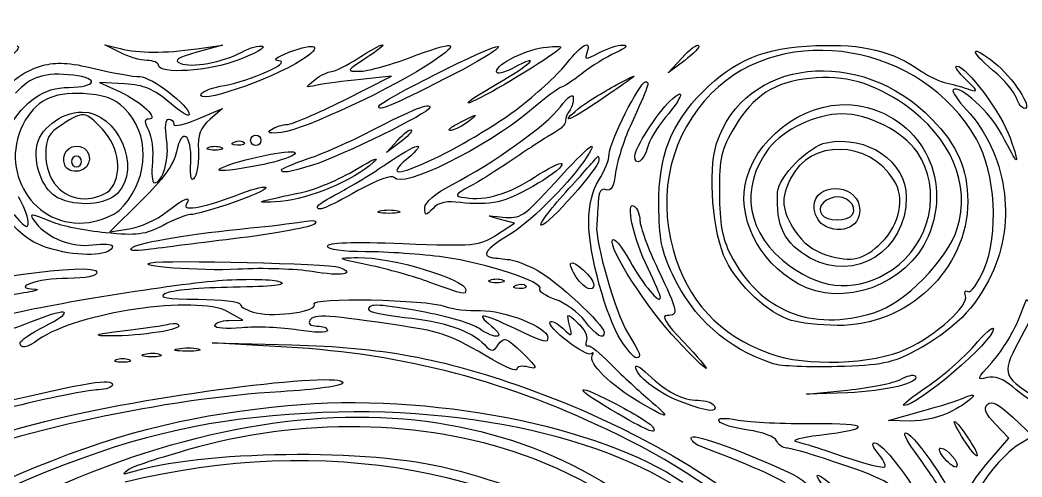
# Model space of a CAD drawing. Header units: millimetres. Extents: x 0.04 to 5.52, y 0.08 to 1.95.
# Drawn here: x 2.042 to 3.516, y 1.275 to 1.947 of the extents above; entities that cross this region are included whole.
import ezdxf

# ---------------------------------------------------------------- set-up
doc = ezdxf.new("R2010")
doc.units = ezdxf.units.MM
doc.layers.add('Layer_1', color=7, linetype='CONTINUOUS')

msp = doc.modelspace()

# ---------------------------------------------------------------- linework, layer by layer
at = {"layer": 'Layer_1', "color": 7}
for points in [[(2.189274, 1.899381), (2.166676, 1.910777), (2.189274, 1.905242)], [(2.302261, 1.904809), (2.339924, 1.910005), (2.302261, 1.899684)], [(3.019638, 1.887655), (2.99525, 1.869631), (3.015736, 1.891696)], [(2.517887, 1.829042), (2.588496, 1.864433), (2.543301, 1.859842)], [(2.195986, 1.85329), (2.159144, 1.855451), (2.189274, 1.841393)], [(2.304143, 1.80177), (2.339922, 1.817136), (2.321417, 1.800886)], [(2.60094, 1.76717), (2.580963, 1.752392), (2.597702, 1.770638)], [(2.220681, 1.681532), (2.174209, 1.635732), (2.203156, 1.640196)], [(2.742911, 1.631287), (2.769275, 1.648465), (2.746678, 1.654473)], [(3.508905, 1.503061), (3.522523, 1.53627), (3.56708, 1.492933)], [(2.349339, 1.505293), (2.370053, 1.505604), (2.347805, 1.518077)], [(3.569077, 1.468903), (3.53154, 1.513535), (3.510113, 1.472949)], [(2.43408, 1.466166), (2.324859, 1.472566), (2.441612, 1.469522)], [(3.258887, 1.398982), (3.198627, 1.397058), (3.259128, 1.403011)], [(3.35146, 1.357404), (3.319146, 1.358091), (3.368108, 1.371817)], [(3.502288, 1.362877), (3.531675, 1.335376), (3.509694, 1.321926)], [(3.462547, 1.292991), (3.496571, 1.33219), (3.47661, 1.352867)]]:
    msp.add_lwpolyline(points, dxfattribs=at)
for points in [[(2.245768, 1.880716)], [(2.744545, 1.853901)], [(2.308684, 1.838607)], [(3.507438, 1.832738)], [(2.569664, 1.820139)], [(2.863431, 1.816933)], [(2.411856, 1.786254)], [(2.675747, 1.788694)], [(2.381352, 1.770245)], [(2.319209, 1.759807)], [(2.357342, 1.767772)], [(2.13278, 1.739035)], [(2.946289, 1.746992)], [(2.108072, 1.733478)], [(2.339924, 1.730302)], [(2.426547, 1.726704)], [(2.173671, 1.696679)], [(2.097537, 1.685891)], [(2.400183, 1.681164)], [(2.844952, 1.694171)], [(2.187965, 1.667216)], [(2.479275, 1.672556)], [(2.571547, 1.666388)], [(2.637457, 1.67091)], [(3.266623, 1.661353)], [(3.223107, 1.646031)], [(2.208105, 1.612936)], [(3.309637, 1.620341)], [(3.204291, 1.59716)], [(2.471742, 1.577188)], [(3.324647, 1.579993)], [(2.733496, 1.564747)], [(2.860265, 1.568862)], [(2.644989, 1.561335)], [(2.771629, 1.557107)], [(3.186357, 1.559184)], [(2.872724, 1.504831)], [(3.176029, 1.505438)], [(3.297813, 1.516619)], [(2.19304, 1.490167)], [(2.926215, 1.475757)], [(3.008885, 1.475704)], [(2.274102, 1.463667)], [(3.345894, 1.463399)], [(2.183625, 1.447711)], [(2.225197, 1.455755)], [(3.149666, 1.441618)], [(3.375812, 1.407669)], [(2.953821, 1.384674)], [(3.018283, 1.383964)], [(2.921747, 1.367831)], [(3.430093, 1.329967)], [(3.402046, 1.302052)]]:
    msp.add_lwpolyline(points, close=True, dxfattribs=at)
for points in [[(3.448791, 1.772036), (3.36961, 1.911991), (3.16629, 1.947136), (3.059112, 1.839396)], [(2.613439, 1.891182), (2.683197, 1.917247), (2.692625, 1.915759), (2.648696, 1.885619)], [(2.846954, 1.884407), (2.867959, 1.911676), (2.883342, 1.919417), (2.875738, 1.898892)], [(2.037942, 1.909231), (2.04342, 1.907868), (2.036579, 1.899178), (2.022482, 1.889591)], [(2.189274, 1.905242), (2.21768, 1.898286), (2.253967, 1.898147), (2.302261, 1.904809)], [(2.398811, 1.908556), (2.403709, 1.906863), (2.387958, 1.897817), (2.363808, 1.888455)], [(2.368421, 1.900127), (2.380238, 1.906457), (2.393913, 1.91025), (2.398811, 1.908556)], [(2.437467, 1.899665), (2.478163, 1.915101), (2.488725, 1.908917), (2.456677, 1.888418)], [(2.539535, 1.891182), (2.555941, 1.90191), (2.571975, 1.910578), (2.575164, 1.910444)], [(2.575164, 1.910444), (2.578354, 1.910311), (2.567405, 1.901551), (2.550833, 1.890978)], [(2.569664, 1.820139), (2.569664, 1.827282), (2.737349, 1.911276), (2.745392, 1.908161)], [(2.745392, 1.908161), (2.750242, 1.906283), (2.71523, 1.885049), (2.667587, 1.860975)], [(2.742911, 1.871275), (2.742911, 1.882945), (2.788337, 1.905047), (2.817237, 1.907439)], [(2.817237, 1.907439), (2.842015, 1.909489), (2.842221, 1.909262), (2.826127, 1.897586)], [(2.893389, 1.898892), (2.905501, 1.90538), (2.921511, 1.910551), (2.928966, 1.910383)], [(2.928966, 1.910383), (2.937202, 1.910198), (2.932891, 1.905741), (2.917984, 1.899031)], [(3.015736, 1.891696), (3.027003, 1.903832), (3.037978, 1.911943), (3.040124, 1.90972)], [(3.040124, 1.90972), (3.04227, 1.907497), (3.033051, 1.897568), (3.019638, 1.887655)], [(3.045917, 1.841277), (3.093331, 1.888939), (3.135654, 1.906276), (3.212462, 1.909499)], [(3.066531, 1.765474), (3.106494, 1.8909), (3.278014, 1.910381), (3.383187, 1.801439)], [(3.212462, 1.909499), (3.281467, 1.912394), (3.325755, 1.901617), (3.368108, 1.871625)], [(3.473035, 1.873053), (3.437556, 1.902587), (3.439259, 1.912941), (3.474952, 1.884698)], [(2.228819, 1.887633), (2.219498, 1.887826), (2.201703, 1.893113), (2.189274, 1.899381)], [(2.245768, 1.880716), (2.245768, 1.884326), (2.238141, 1.887439), (2.228819, 1.887633)], [(2.363808, 1.888455), (2.320657, 1.871727), (2.245768, 1.866817), (2.245768, 1.880716)], [(2.302261, 1.899684), (2.274106, 1.89197), (2.267941, 1.8879), (2.277837, 1.883564)], [(2.277837, 1.883564), (2.294171, 1.876408), (2.339671, 1.884727), (2.368421, 1.900127)], [(2.456677, 1.888418), (2.410191, 1.858683), (2.298166, 1.820978), (2.308684, 1.838607)], [(2.342693, 1.8511), (2.380897, 1.857428), (2.443608, 1.885757), (2.422781, 1.887279)], [(2.422781, 1.887279), (2.412991, 1.887995), (2.418134, 1.892332), (2.437467, 1.899665)], [(2.500139, 1.871428), (2.5054, 1.871566), (2.523128, 1.880454), (2.539535, 1.891182)], [(2.550833, 1.890978), (2.522075, 1.872631), (2.521626, 1.871754), (2.540969, 1.871716)], [(2.540969, 1.871716), (2.552115, 1.871694), (2.584726, 1.880454), (2.613439, 1.891182)], [(2.826127, 1.897586), (2.794142, 1.87438), (2.709155, 1.824864), (2.701602, 1.825034)], [(2.744545, 1.853901), (2.793962, 1.881927), (2.812398, 1.900693), (2.766209, 1.875952)], [(2.917984, 1.899031), (2.904488, 1.892955), (2.882136, 1.879048), (2.868312, 1.868126)], [(2.875738, 1.898892), (2.871839, 1.888367), (2.873739, 1.888367), (2.893389, 1.898892)], [(2.019793, 1.833885), (2.019793, 1.851051), (2.043867, 1.871202), (2.075023, 1.880112)], [(2.075023, 1.880112), (2.094825, 1.885776), (2.115019, 1.88465), (2.151706, 1.875837)], [(2.151706, 1.875837), (2.179097, 1.869257), (2.208999, 1.863873), (2.218155, 1.863873)], [(2.648696, 1.885619), (2.596626, 1.849893), (2.457654, 1.784771), (2.426921, 1.781695)], [(2.475508, 1.85921), (2.483794, 1.865793), (2.494878, 1.871291), (2.500139, 1.871428)], [(2.766209, 1.875952), (2.753395, 1.869088), (2.742911, 1.866984), (2.742911, 1.871275)], [(2.779161, 1.820914), (2.805313, 1.841381), (2.83582, 1.869953), (2.846954, 1.884407)], [(2.919925, 1.852145), (2.958531, 1.872727), (2.956172, 1.87061), (2.891708, 1.826812)], [(3.368108, 1.871625), (3.378465, 1.864291), (3.395413, 1.856487), (3.40577, 1.854283)], [(3.433597, 1.859287), (3.421973, 1.870392), (3.415753, 1.879478), (3.419775, 1.879478)], [(3.419775, 1.879478), (3.434084, 1.879478), (3.485077, 1.810711), (3.498209, 1.773705)], [(3.507436, 1.832738), (3.504794, 1.841361), (3.489314, 1.859503), (3.473035, 1.873053)], [(3.474952, 1.884698), (3.501381, 1.863785), (3.532288, 1.817059), (3.519692, 1.817059)], [(2.120611, 1.865903), (2.079043, 1.870756), (2.057771, 1.864144), (2.035581, 1.839473)], [(2.113949, 1.848036), (2.154744, 1.848887), (2.1594, 1.861374), (2.120611, 1.865903)], [(2.218155, 1.863873), (2.235559, 1.863873), (2.290962, 1.821545), (2.290962, 1.808248)], [(2.479275, 1.851245), (2.460964, 1.847351), (2.46086, 1.847571), (2.475508, 1.85921)], [(2.543301, 1.859842), (2.518443, 1.857316), (2.489632, 1.853448), (2.479275, 1.851245)], [(2.667587, 1.860975), (2.585629, 1.81956), (2.569664, 1.812902), (2.569664, 1.820139)], [(2.868312, 1.868126), (2.854488, 1.857205), (2.840908, 1.848269), (2.838133, 1.848269)], [(3.203966, 1.861362), (3.151254, 1.855768), (3.120819, 1.836143), (3.093268, 1.789983)], [(3.342691, 1.822805), (3.296547, 1.854959), (3.254292, 1.866703), (3.203966, 1.861362)], [(3.439666, 1.844685), (3.451259, 1.840383), (3.44986, 1.843749), (3.433597, 1.859287)], [(2.023783, 1.786395), (2.051086, 1.830485), (2.075589, 1.847236), (2.113949, 1.848036)], [(2.143632, 1.838252), (2.095917, 1.842847), (2.068778, 1.831678), (2.049955, 1.799698)], [(2.261895, 1.825851), (2.239225, 1.845566), (2.22472, 1.851605), (2.195986, 1.85329)], [(2.308684, 1.838607), (2.311182, 1.842794), (2.326486, 1.848415), (2.342693, 1.8511)], [(2.701602, 1.825034), (2.697394, 1.825128), (2.716718, 1.838118), (2.744545, 1.853901)], [(2.838133, 1.848269), (2.835358, 1.848269), (2.814304, 1.83242), (2.791345, 1.81305)], [(2.863431, 1.816933), (2.873788, 1.825256), (2.899211, 1.841101), (2.919925, 1.852145)], [(2.908576, 1.749647), (2.908636, 1.767213), (2.953376, 1.856071), (2.96216, 1.856071)], [(2.96216, 1.856071), (2.9687, 1.856071), (2.967418, 1.852389), (2.939318, 1.790477)], [(2.998039, 1.828021), (3.021624, 1.849874), (3.017565, 1.834933), (2.991592, 1.804292)], [(3.40577, 1.854283), (3.416127, 1.852079), (3.43138, 1.84776), (3.439666, 1.844685)], [(3.414502, 1.84431), (3.412337, 1.842067), (3.421177, 1.828874), (3.434146, 1.814992)], [(3.486263, 1.778615), (3.469837, 1.810874), (3.423328, 1.853452), (3.414502, 1.84431)], [(2.202008, 1.810136), (2.185038, 1.82981), (2.173476, 1.835379), (2.143632, 1.838252)], [(2.189274, 1.841393), (2.220727, 1.826717), (2.247348, 1.801454), (2.23136, 1.801454)], [(2.435029, 1.793532), (2.441766, 1.793599), (2.479052, 1.809578), (2.517887, 1.829042)], [(2.83679, 1.819474), (2.849054, 1.83559), (2.855761, 1.840011), (2.855815, 1.832013)], [(2.855815, 1.832013), (2.855859, 1.825218), (2.853357, 1.817025), (2.850249, 1.813807)], [(2.946289, 1.746992), (2.946289, 1.75878), (2.979598, 1.810935), (2.998039, 1.828021)], [(3.059112, 1.839396), (3.000197, 1.780172), (2.979003, 1.694131), (3.002536, 1.60971)], [(2.981583, 1.675352), (2.981135, 1.747292), (2.999475, 1.794591), (3.045917, 1.841277)], [(3.111019, 1.7153), (3.130305, 1.781978), (3.206421, 1.831858), (3.273084, 1.821503)], [(3.519692, 1.817059), (3.515594, 1.817059), (3.51008, 1.824114), (3.507438, 1.832738)], [(2.16349, 1.78645), (2.137393, 1.813481), (2.136057, 1.813646), (2.104534, 1.793737)], [(2.290962, 1.808248), (2.290962, 1.804027), (2.277882, 1.811948), (2.261895, 1.825851)], [(2.644989, 1.818528), (2.644989, 1.810822), (2.515565, 1.747276), (2.472428, 1.733803)], [(2.611093, 1.742694), (2.548251, 1.689337), (2.70316, 1.761432), (2.779161, 1.820914)], [(2.557226, 1.783526), (2.621498, 1.816794), (2.644989, 1.826163), (2.644989, 1.818528)], [(2.791345, 1.81305), (2.72744, 1.759133), (2.602789, 1.697983), (2.592373, 1.715441)], [(2.677002, 1.704715), (2.739259, 1.737083), (2.816076, 1.792254), (2.83679, 1.819474)], [(2.891708, 1.826812), (2.850739, 1.798977), (2.83366, 1.793011), (2.863431, 1.816933)], [(2.850249, 1.813807), (2.847142, 1.810588), (2.8446, 1.803963), (2.8446, 1.799083)], [(3.273084, 1.821503), (3.365045, 1.807218), (3.414787, 1.715734), (3.377742, 1.629016)], [(3.420583, 1.640714), (3.441102, 1.705116), (3.411171, 1.775087), (3.342691, 1.822805)], [(3.434146, 1.814992), (3.493222, 1.751754), (3.508342, 1.652193), (3.470906, 1.572936)], [(2.049955, 1.799698), (2.007183, 1.727032), (2.062957, 1.637918), (2.143882, 1.649622)], [(2.066293, 1.758881), (2.06941, 1.786142), (2.102117, 1.811857), (2.133671, 1.811857)], [(2.133671, 1.811857), (2.186112, 1.811857), (2.221704, 1.729714), (2.185508, 1.692221)], [(2.187965, 1.667216), (2.228861, 1.705552), (2.23534, 1.771494), (2.202008, 1.810136)], [(2.23136, 1.801454), (2.224822, 1.801454), (2.224769, 1.797334), (2.231147, 1.784985)], [(2.257778, 1.771284), (2.254949, 1.78961), (2.256113, 1.801454), (2.260742, 1.801454)], [(2.260742, 1.801454), (2.264934, 1.801454), (2.268363, 1.798068), (2.268363, 1.793929)], [(2.268363, 1.793929), (2.268363, 1.78979), (2.284464, 1.793319), (2.304143, 1.80177)], [(2.321417, 1.800886), (2.307124, 1.788336), (2.303298, 1.778114), (2.304608, 1.755984)], [(2.701926, 1.797983), (2.689927, 1.788026), (2.66541, 1.779326), (2.675747, 1.788694)], [(2.675747, 1.788694), (2.677473, 1.790258), (2.687359, 1.795719), (2.697717, 1.800828)], [(2.697717, 1.800828), (2.715473, 1.809587), (2.715713, 1.809425), (2.701926, 1.797983)], [(2.8446, 1.799083), (2.8446, 1.794203), (2.837693, 1.786596), (2.829251, 1.782177)], [(2.991592, 1.804292), (2.979224, 1.7897), (2.966992, 1.769048), (2.964412, 1.758398)], [(3.250859, 1.809085), (3.212943, 1.808865), (3.164339, 1.78601), (3.143538, 1.758618)], [(3.361525, 1.753258), (3.341005, 1.783109), (3.289074, 1.809306), (3.250859, 1.809085)], [(3.383187, 1.801439), (3.421035, 1.762235), (3.4359, 1.728136), (3.4359, 1.680517)], [(2.104534, 1.793737), (2.084014, 1.780778), (2.080053, 1.773605), (2.080053, 1.749406)], [(2.173671, 1.696679), (2.193517, 1.717236), (2.18862, 1.760419), (2.16349, 1.78645)], [(2.231147, 1.784985), (2.235827, 1.775927), (2.238399, 1.75486), (2.236863, 1.738171)], [(2.293292, 1.738652), (2.295023, 1.77981), (2.279537, 1.790425), (2.272212, 1.753102)], [(2.426921, 1.781695), (2.408959, 1.779898), (2.404305, 1.781306), (2.411856, 1.786254)], [(2.411856, 1.786254), (2.417864, 1.790191), (2.428293, 1.793467), (2.435029, 1.793532)], [(2.466093, 1.743401), (2.487843, 1.750783), (2.528853, 1.768839), (2.557226, 1.783526)], [(2.597702, 1.770638), (2.606908, 1.780673), (2.615898, 1.787323), (2.617679, 1.785416)], [(2.617679, 1.785416), (2.619459, 1.783509), (2.611927, 1.775298), (2.60094, 1.76717)], [(2.939318, 1.790477), (2.92976, 1.76942), (2.920229, 1.738972), (2.918136, 1.722814)], [(3.093268, 1.789983), (3.073191, 1.756347), (3.070595, 1.745144), (3.070749, 1.692832)], [(2.239652, 1.707825), (2.252236, 1.707825), (2.262193, 1.742684), (2.257778, 1.771284)], [(2.357342, 1.767772), (2.36278, 1.770026), (2.369277, 1.769749), (2.37178, 1.767156)], [(2.381352, 1.770245), (2.381352, 1.774536), (2.384742, 1.778047), (2.388885, 1.778047)], [(2.388885, 1.762442), (2.384742, 1.762442), (2.381352, 1.765953), (2.381352, 1.770245)], [(2.388885, 1.778047), (2.393028, 1.778047), (2.396417, 1.774536), (2.396417, 1.770245)], [(2.396417, 1.770245), (2.396417, 1.765953), (2.393027, 1.762442), (2.388885, 1.762442)], [(2.581743, 1.736159), (2.626402, 1.766693), (2.643963, 1.770603), (2.611093, 1.742694)], [(2.829251, 1.782177), (2.820809, 1.777759), (2.795387, 1.761452), (2.772758, 1.74594)], [(2.828998, 1.708384), (2.881095, 1.765588), (2.897486, 1.777617), (2.871166, 1.739329)], [(3.327419, 1.711652), (3.289944, 1.770895), (3.204376, 1.772408), (3.175387, 1.714341)], [(3.228133, 1.766737), (3.288091, 1.778388), (3.34551, 1.739324), (3.34551, 1.68688)], [(3.459574, 1.579785), (3.482031, 1.632374), (3.476994, 1.722187), (3.448791, 1.772036)], [(3.498209, 1.773705), (3.513872, 1.729566), (3.51054, 1.730936), (3.486263, 1.778615)], [(2.097537, 1.685891), (2.077498, 1.695926), (2.062973, 1.729858), (2.066293, 1.758881)], [(2.108072, 1.733478), (2.1021, 1.7496), (2.113762, 1.764375), (2.129917, 1.761152)], [(2.129917, 1.761152), (2.149929, 1.75716), (2.148456, 1.727978), (2.12809, 1.724968)], [(2.304608, 1.755984), (2.305541, 1.740225), (2.303053, 1.722194), (2.299079, 1.715916)], [(2.328625, 1.755872), (2.318268, 1.755872), (2.314031, 1.757643), (2.319209, 1.759807)], [(2.319209, 1.759807), (2.324388, 1.761972), (2.332862, 1.761972), (2.33804, 1.759807)], [(2.33804, 1.759807), (2.343219, 1.757643), (2.338982, 1.755872), (2.328625, 1.755872)], [(2.339924, 1.730302), (2.363154, 1.741425), (2.441146, 1.757723), (2.446181, 1.752508)], [(2.361893, 1.763058), (2.353118, 1.763432), (2.351334, 1.765281), (2.357342, 1.767772)], [(2.37178, 1.767156), (2.374283, 1.764563), (2.369834, 1.762719), (2.361893, 1.763058)], [(2.964412, 1.758398), (2.959849, 1.739566), (2.946289, 1.731032), (2.946289, 1.746992)], [(3.080464, 1.593495), (3.060786, 1.633257), (3.053411, 1.724294), (3.066531, 1.765474)], [(3.143538, 1.758618), (3.098986, 1.69995), (3.111144, 1.630926), (3.173997, 1.585694)], [(3.156364, 1.6939), (3.157803, 1.716995), (3.201767, 1.761613), (3.228133, 1.766737)], [(2.080053, 1.749406), (2.080053, 1.711557), (2.103968, 1.684418), (2.137322, 1.684418)], [(2.125248, 1.746837), (2.121105, 1.746837), (2.117715, 1.743326), (2.117715, 1.739035)], [(2.117715, 1.739035), (2.117715, 1.734744), (2.121105, 1.731233), (2.125248, 1.731233)], [(2.13278, 1.739035), (2.13278, 1.743326), (2.129391, 1.746837), (2.125248, 1.746837)], [(2.125248, 1.731233), (2.129391, 1.731233), (2.13278, 1.734744), (2.13278, 1.739035)], [(2.272212, 1.753102), (2.268753, 1.73548), (2.252459, 1.71285), (2.220681, 1.681532)], [(2.446181, 1.752508), (2.451651, 1.746842), (2.404864, 1.733446), (2.358755, 1.727477)], [(2.426547, 1.726704), (2.426547, 1.728505), (2.444343, 1.736018), (2.466093, 1.743401)], [(2.536807, 1.727724), (2.561093, 1.742551), (2.572489, 1.747138), (2.562132, 1.737919)], [(2.772758, 1.74594), (2.750128, 1.730427), (2.719749, 1.711216), (2.705249, 1.70325)], [(2.871166, 1.739329), (2.845051, 1.70134), (2.789602, 1.647275), (2.757719, 1.628714)], [(2.893561, 1.740964), (2.893561, 1.729622), (2.818862, 1.645406), (2.808802, 1.645406)], [(2.844952, 1.694171), (2.869192, 1.720992), (2.890046, 1.744399), (2.891293, 1.746187)], [(2.891293, 1.746187), (2.89254, 1.747975), (2.893561, 1.745625), (2.893561, 1.740964)], [(2.893561, 1.711727), (2.901792, 1.724601), (2.908549, 1.741665), (2.908576, 1.749647)], [(3.324647, 1.579993), (3.381621, 1.61774), (3.398895, 1.698897), (3.361525, 1.753258)], [(2.12809, 1.724968), (2.119295, 1.723669), (2.110287, 1.727498), (2.108072, 1.733478)], [(2.236863, 1.738171), (2.235326, 1.721481), (2.236583, 1.707825), (2.239652, 1.707825)], [(2.299079, 1.715916), (2.293973, 1.707845), (2.292276, 1.714508), (2.293292, 1.738652)], [(2.358755, 1.727477), (2.334868, 1.724385), (2.329307, 1.72522), (2.339924, 1.730302)], [(2.562132, 1.737919), (2.53144, 1.710599), (2.468219, 1.684064), (2.425245, 1.680466)], [(2.472428, 1.733803), (2.437688, 1.722952), (2.426547, 1.721229), (2.426547, 1.726704)], [(2.45395, 1.692994), (2.475236, 1.697269), (2.512521, 1.712897), (2.536807, 1.727724)], [(2.511288, 1.693087), (2.528895, 1.70232), (2.5606, 1.721703), (2.581743, 1.736159)], [(2.838807, 1.735932), (2.845385, 1.729118), (2.771436, 1.684812), (2.744871, 1.67965)], [(2.798945, 1.716121), (2.818798, 1.729163), (2.836736, 1.738077), (2.838807, 1.735932)], [(2.592373, 1.715441), (2.589523, 1.720218), (2.568426, 1.71262), (2.539113, 1.69626)], [(2.69682, 1.685914), (2.726899, 1.681134), (2.761071, 1.691241), (2.798945, 1.716121)], [(2.878546, 1.650149), (2.878576, 1.675109), (2.883775, 1.69642), (2.893561, 1.711727)], [(2.918136, 1.722814), (2.915443, 1.702014), (2.9113, 1.694642), (2.903947, 1.697565)], [(3.186357, 1.559184), (3.126971, 1.59265), (3.094816, 1.659283), (3.111019, 1.7153)], [(3.175387, 1.714341), (3.160575, 1.684672), (3.16201, 1.6675), (3.181848, 1.637008)], [(3.309637, 1.620341), (3.336166, 1.646066), (3.343872, 1.685641), (3.327419, 1.711652)], [(2.137322, 1.684418), (2.150804, 1.684418), (2.167161, 1.689936), (2.173671, 1.696679)], [(2.40395, 1.70036), (2.40395, 1.694274), (2.309597, 1.661011), (2.292333, 1.661011)], [(2.36817, 1.692388), (2.387849, 1.700054), (2.40395, 1.703641), (2.40395, 1.70036)], [(2.539113, 1.69626), (2.491812, 1.669859), (2.479275, 1.664893), (2.479275, 1.672556)], [(2.637457, 1.67091), (2.637457, 1.679075), (2.652624, 1.69204), (2.677002, 1.704715)], [(2.705249, 1.70325), (2.680401, 1.689597), (2.679916, 1.688601), (2.69682, 1.685914)], [(2.751923, 1.657402), (2.778007, 1.654519), (2.782878, 1.657741), (2.828998, 1.708384)], [(2.903947, 1.697565), (2.896746, 1.700427), (2.893209, 1.694857), (2.892414, 1.679401)], [(3.209925, 1.672954), (3.209925, 1.707774), (3.269854, 1.708225), (3.276457, 1.673454)], [(2.054012, 1.650627), (2.053374, 1.659588), (2.047068, 1.676066), (2.039997, 1.687244)], [(2.185508, 1.692221), (2.168884, 1.675002), (2.125513, 1.671881), (2.097537, 1.685891)], [(2.257264, 1.664539), (2.284028, 1.685685), (2.295139, 1.689929), (2.286698, 1.675781)], [(2.286698, 1.675781), (2.280273, 1.665013), (2.317246, 1.672549), (2.36817, 1.692388)], [(2.425245, 1.680466), (2.403176, 1.678618), (2.391898, 1.678932), (2.400183, 1.681164)], [(2.400183, 1.681164), (2.408469, 1.683395), (2.432664, 1.688719), (2.45395, 1.692994)], [(2.479275, 1.672556), (2.479275, 1.674614), (2.49368, 1.683853), (2.511288, 1.693087)], [(2.690498, 1.678702), (2.670024, 1.681547), (2.658123, 1.679072), (2.649547, 1.670189)], [(2.808802, 1.645406), (2.804444, 1.645406), (2.820711, 1.66735), (2.844952, 1.694171)], [(2.965736, 1.581727), (2.944529, 1.625076), (2.931807, 1.681986), (2.945246, 1.673382)], [(3.070749, 1.692832), (3.070883, 1.647649), (3.074717, 1.626341), (3.087007, 1.602493)], [(3.204291, 1.59716), (3.166264, 1.618174), (3.153279, 1.644383), (3.156364, 1.6939)], [(3.34551, 1.68688), (3.34551, 1.607871), (3.270801, 1.560407), (3.204291, 1.59716)], [(3.239661, 1.686572), (3.22198, 1.681783), (3.214783, 1.671806), (3.221224, 1.661011)], [(3.266623, 1.661353), (3.274244, 1.674125), (3.256159, 1.691041), (3.239661, 1.686572)], [(3.4359, 1.680517), (3.4359, 1.580647), (3.347376, 1.496503), (3.243822, 1.49794)], [(2.026203, 1.669128), (2.048885, 1.641883), (2.054919, 1.637868), (2.054012, 1.650627)], [(2.143882, 1.649622), (2.160346, 1.652003), (2.180183, 1.659921), (2.187965, 1.667216)], [(2.584729, 1.66282), (2.570229, 1.66282), (2.564297, 1.664426), (2.571547, 1.666388)], [(2.571547, 1.666388), (2.578797, 1.668351), (2.590661, 1.668351), (2.597911, 1.666388)], [(2.597911, 1.666388), (2.605161, 1.664426), (2.599229, 1.66282), (2.584729, 1.66282)], [(2.649547, 1.670189), (2.638448, 1.658693), (2.637457, 1.658752), (2.637457, 1.67091)], [(2.744871, 1.67965), (2.73084, 1.676923), (2.706372, 1.676497), (2.690498, 1.678702)], [(2.892414, 1.679401), (2.891783, 1.667141), (2.890795, 1.651843), (2.89022, 1.645406)], [(2.945246, 1.673382), (2.949962, 1.670363), (2.953821, 1.660777), (2.953821, 1.652081)], [(3.001495, 1.573309), (2.985735, 1.606677), (2.981887, 1.626394), (2.981583, 1.675352)], [(3.223107, 1.646031), (3.215857, 1.650405), (3.209925, 1.66252), (3.209925, 1.672954)], [(3.276457, 1.673454), (3.281912, 1.644727), (3.251327, 1.629006), (3.223107, 1.646031)], [(2.097609, 1.608065), (2.064602, 1.616006), (2.049791, 1.624973), (2.026553, 1.651084)], [(2.088549, 1.650281), (2.056227, 1.663934), (2.053413, 1.663753), (2.0654, 1.648793)], [(2.168062, 1.634255), (2.1383, 1.637168), (2.102519, 1.64438), (2.088549, 1.650281)], [(2.203156, 1.640196), (2.219077, 1.642651), (2.243425, 1.653606), (2.257264, 1.664539)], [(2.292333, 1.661011), (2.287106, 1.661011), (2.269182, 1.653799), (2.252502, 1.644984)], [(2.381352, 1.64132), (2.408281, 1.643912), (2.442177, 1.648073), (2.456677, 1.650567)], [(2.456677, 1.650567), (2.474296, 1.653597), (2.480542, 1.652506), (2.475508, 1.647276)], [(2.746678, 1.654473), (2.726259, 1.659901), (2.726765, 1.660183), (2.751923, 1.657402)], [(2.953821, 1.652081), (2.953821, 1.643385), (2.965685, 1.611326), (2.980185, 1.580838)], [(3.221224, 1.661011), (3.227363, 1.650722), (3.260429, 1.650971), (3.266623, 1.661353)], [(2.0654, 1.648793), (2.083729, 1.625916), (2.118967, 1.612316), (2.149071, 1.616498)], [(2.252502, 1.644984), (2.226615, 1.631304), (2.214252, 1.629733), (2.168062, 1.634255)], [(2.208105, 1.612935), (2.219732, 1.620668), (2.295106, 1.633017), (2.381352, 1.64132)], [(2.475508, 1.647276), (2.471365, 1.642972), (2.422216, 1.63372), (2.366287, 1.626714)], [(2.926216, 1.475757), (2.904018, 1.510202), (2.878485, 1.603611), (2.878546, 1.650149)], [(2.89022, 1.645406), (2.887967, 1.620213), (2.918098, 1.515124), (2.935473, 1.487575)], [(3.181848, 1.637008), (3.193152, 1.619632), (3.20914, 1.607546), (3.228926, 1.601419)], [(3.297813, 1.516619), (3.343133, 1.53056), (3.405606, 1.593708), (3.420583, 1.640714)], [(2.366287, 1.626714), (2.310359, 1.619709), (2.249346, 1.612052), (2.230703, 1.609699)], [(2.49434, 1.614536), (2.49434, 1.620015), (2.530668, 1.621277), (2.605444, 1.618393)], [(2.605444, 1.618393), (2.710723, 1.614334), (2.71793, 1.61501), (2.742911, 1.631287)], [(2.757719, 1.628714), (2.727616, 1.611188), (2.719888, 1.599433), (2.737262, 1.597596)], [(3.008885, 1.475704), (2.964776, 1.52254), (2.906723, 1.612496), (2.913392, 1.623674)], [(2.913392, 1.623674), (2.915857, 1.627806), (2.927337, 1.614025), (2.938902, 1.593049)], [(3.377742, 1.629016), (3.347194, 1.557507), (3.251373, 1.522544), (3.186357, 1.559184)], [(2.177975, 1.6143), (2.177975, 1.601486), (2.137882, 1.598376), (2.097609, 1.608065)], [(2.149071, 1.616498), (2.164968, 1.618707), (2.177975, 1.617718), (2.177975, 1.6143)], [(2.230703, 1.609699), (2.207484, 1.606769), (2.200365, 1.607788), (2.208105, 1.612936)], [(2.550288, 1.606394), (2.516457, 1.606394), (2.49434, 1.609613), (2.49434, 1.614536)], [(2.665158, 1.598334), (2.632751, 1.602767), (2.58106, 1.606394), (2.550288, 1.606394)], [(3.002536, 1.60971), (3.023606, 1.534124), (3.069992, 1.484122), (3.144638, 1.456533)], [(3.228926, 1.601419), (3.265347, 1.59014), (3.282685, 1.594205), (3.309637, 1.620341)], [(1.929706, 1.544624), (1.940683, 1.562689), (2.155378, 1.592803), (2.155378, 1.576278)], [(2.234469, 1.590313), (2.256465, 1.594624), (2.49784, 1.588945), (2.511265, 1.583801)], [(2.554599, 1.586872), (2.506435, 1.596958), (2.50619, 1.597137), (2.539534, 1.597815)], [(2.539534, 1.597815), (2.587813, 1.598797), (2.697717, 1.566074), (2.697717, 1.550717)], [(2.806768, 1.551493), (2.812886, 1.561747), (2.728452, 1.589676), (2.665158, 1.598334)], [(2.737262, 1.597596), (2.742441, 1.597048), (2.753503, 1.595812), (2.761846, 1.594848)], [(2.761846, 1.594848), (2.770189, 1.593885), (2.788517, 1.586935), (2.802576, 1.579404)], [(2.85226, 1.589621), (2.856759, 1.594281), (2.886029, 1.567195), (2.886029, 1.55837)], [(2.938902, 1.593049), (2.958293, 1.55788), (2.983951, 1.527311), (2.983951, 1.539378)], [(3.176029, 1.505438), (3.143176, 1.515427), (3.098916, 1.55621), (3.080464, 1.593495)], [(3.087007, 1.602493), (3.130073, 1.518926), (3.205468, 1.488213), (3.297813, 1.516619)], [(2.362521, 1.580665), (2.30666, 1.577719), (2.208101, 1.585145), (2.234469, 1.590313)], [(2.471742, 1.577188), (2.448956, 1.581067), (2.399807, 1.582631), (2.362521, 1.580665)], [(2.511265, 1.583801), (2.538012, 1.573552), (2.515363, 1.569762), (2.471742, 1.577188)], [(2.644989, 1.561335), (2.622203, 1.56974), (2.581528, 1.581232), (2.554599, 1.586872)], [(2.802576, 1.579404), (2.830444, 1.564476), (2.901094, 1.499136), (2.901094, 1.48829)], [(2.860265, 1.568862), (2.853911, 1.578259), (2.850309, 1.5876), (2.85226, 1.589621)], [(2.983951, 1.539378), (2.983951, 1.542191), (2.975754, 1.561248), (2.965736, 1.581727)], [(2.980185, 1.580838), (3.010365, 1.517381), (3.011278, 1.512765), (2.99365, 1.512765)], [(3.173997, 1.585694), (3.225356, 1.548734), (3.27465, 1.546869), (3.324647, 1.579993)], [(3.436166, 1.547707), (3.440359, 1.545022), (3.450893, 1.559458), (3.459574, 1.579785)], [(2.0206, 1.512905), (2.071845, 1.527506), (2.273893, 1.560148), (2.339923, 1.564493)], [(2.112066, 1.56728), (2.067874, 1.567158), (2.026628, 1.552992), (2.064988, 1.551111)], [(2.155378, 1.576278), (2.155378, 1.570685), (2.139351, 1.567356), (2.112066, 1.56728)], [(2.339923, 1.564493), (2.377209, 1.566947), (2.415368, 1.565884), (2.42472, 1.562131)], [(2.42472, 1.562131), (2.436195, 1.557527), (2.413677, 1.554944), (2.355472, 1.554187)], [(2.742911, 1.560812), (2.732554, 1.560812), (2.728317, 1.562582), (2.733496, 1.564747)], [(2.733496, 1.564747), (2.738674, 1.566912), (2.747149, 1.566912), (2.752327, 1.564747)], [(2.752327, 1.564747), (2.757506, 1.562582), (2.753269, 1.560812), (2.742911, 1.560812)], [(2.886029, 1.55837), (2.886029, 1.545976), (2.871831, 1.551758), (2.860265, 1.568862)], [(3.149666, 1.441618), (3.08116, 1.464808), (3.032183, 1.508338), (3.001495, 1.573309)], [(3.470906, 1.572936), (3.447459, 1.523293), (3.414856, 1.490713), (3.358414, 1.460522)], [(2.064988, 1.551111), (2.075345, 1.550603), (2.050517, 1.545487), (2.009815, 1.539743)], [(2.355472, 1.554187), (2.308033, 1.55357), (2.263095, 1.549375), (2.25561, 1.544865)], [(2.697717, 1.550717), (2.697717, 1.542259), (2.695478, 1.542709), (2.644989, 1.561335)], [(2.77618, 1.552393), (2.767405, 1.552767), (2.76562, 1.554616), (2.771629, 1.557107)], [(2.771629, 1.557107), (2.777067, 1.559361), (2.783563, 1.559084), (2.786066, 1.556491)], [(2.786066, 1.556491), (2.78857, 1.553899), (2.78412, 1.552054), (2.77618, 1.552393)], [(2.829343, 1.536238), (2.814872, 1.541185), (2.804714, 1.54805), (2.806768, 1.551493)], [(3.432599, 1.541632), (3.430312, 1.547806), (3.431867, 1.550457), (3.436166, 1.547707)], [(2.347805, 1.518077), (2.303067, 1.543158), (2.124206, 1.516828), (2.069449, 1.477101)], [(2.25561, 1.544865), (2.245289, 1.538645), (2.257013, 1.536607), (2.304144, 1.536427)], [(2.304144, 1.536427), (2.338323, 1.536297), (2.366287, 1.532958), (2.366287, 1.529007)], [(2.474779, 1.529609), (2.468797, 1.539636), (2.640055, 1.536377), (2.667586, 1.525941)], [(2.872724, 1.504831), (2.863335, 1.517158), (2.843814, 1.531291), (2.829343, 1.536238)], [(3.345893, 1.463399), (3.389762, 1.483753), (3.437938, 1.527221), (3.432599, 1.541632)], [(2.077197, 1.495979), (2.123486, 1.519274), (2.114922, 1.525351), (2.064037, 1.505318)], [(2.366287, 1.529007), (2.366287, 1.525057), (2.376769, 1.51944), (2.389579, 1.516526)], [(2.389579, 1.516526), (2.419926, 1.509622), (2.4811, 1.519016), (2.474779, 1.529609)], [(2.639835, 1.516973), (2.570263, 1.529819), (2.554599, 1.530689), (2.554599, 1.521706)], [(2.554599, 1.521706), (2.554599, 1.518031), (2.578539, 1.512719), (2.6078, 1.509902)], [(2.667586, 1.525941), (2.677944, 1.522015), (2.70135, 1.519253), (2.719602, 1.519803)], [(2.769981, 1.493277), (2.720724, 1.516615), (2.709881, 1.517837), (2.735379, 1.497178)], [(2.719602, 1.519803), (2.752925, 1.520807), (2.818236, 1.495032), (2.818236, 1.480877)], [(2.064037, 1.505318), (2.019489, 1.48778), (2.010215, 1.485723), (2.027325, 1.497177)], [(2.328625, 1.497742), (2.328625, 1.501723), (2.337946, 1.505121), (2.349339, 1.505293)], [(2.46851, 1.505876), (2.465336, 1.500556), (2.469344, 1.497178), (2.47883, 1.497178)], [(2.60356, 1.497385), (2.496687, 1.513571), (2.473954, 1.515001), (2.46851, 1.505876)], [(2.6078, 1.509902), (2.663855, 1.504506), (2.705408, 1.490325), (2.725179, 1.469846)], [(2.716778, 1.493838), (2.706839, 1.500584), (2.672214, 1.510995), (2.639835, 1.516973)], [(2.882416, 1.456407), (2.875661, 1.450083), (2.815226, 1.496644), (2.821609, 1.503255)], [(2.821609, 1.503255), (2.823846, 1.505572), (2.832241, 1.501315), (2.840264, 1.493794)], [(2.850426, 1.498393), (2.84601, 1.516631), (2.846033, 1.516637), (2.862514, 1.501554)], [(2.901094, 1.48829), (2.901094, 1.475769), (2.889879, 1.482308), (2.872724, 1.504831)], [(2.99365, 1.512765), (2.984699, 1.512765), (2.992106, 1.500823), (3.017847, 1.473753)], [(3.243822, 1.49794), (3.218964, 1.498287), (3.188458, 1.50166), (3.176029, 1.505438)], [(3.471243, 1.44341), (3.484467, 1.457953), (3.501415, 1.484796), (3.508905, 1.503061)], [(2.04239, 1.472215), (2.04239, 1.475651), (2.058053, 1.486345), (2.077197, 1.495979)], [(2.166676, 1.482636), (2.147437, 1.483239), (2.156966, 1.485961), (2.19304, 1.490167)], [(2.275898, 1.497517), (2.275898, 1.490392), (2.209192, 1.481303), (2.166676, 1.482636)], [(2.19304, 1.490167), (2.224112, 1.493789), (2.255466, 1.498272), (2.262716, 1.500128)], [(2.262716, 1.500128), (2.269966, 1.501983), (2.275898, 1.500809), (2.275898, 1.497517)], [(2.36817, 1.494495), (2.346113, 1.492268), (2.328625, 1.493704), (2.328625, 1.497742)], [(2.451028, 1.491211), (2.427206, 1.495212), (2.38992, 1.49669), (2.36817, 1.494495)], [(2.494339, 1.490557), (2.494339, 1.486915), (2.474849, 1.487209), (2.451028, 1.491211)], [(2.47883, 1.497178), (2.48736, 1.497178), (2.494339, 1.494199), (2.494339, 1.490557)], [(2.737262, 1.447472), (2.673831, 1.484732), (2.664771, 1.488115), (2.60356, 1.497385)], [(2.735379, 1.497178), (2.757821, 1.478994), (2.74266, 1.476272), (2.716778, 1.493838)], [(2.818236, 1.480877), (2.818236, 1.470883), (2.816069, 1.47144), (2.769981, 1.493277)], [(2.840264, 1.493794), (2.854336, 1.480602), (2.854695, 1.480764), (2.850426, 1.498393)], [(2.862514, 1.501554), (2.871596, 1.493242), (2.877335, 1.481873), (2.875267, 1.47629)], [(3.473542, 1.492933), (3.473581, 1.474937), (3.363072, 1.380124), (3.34205, 1.380124)], [(3.445295, 1.468138), (3.46082, 1.486246), (3.473531, 1.497404), (3.473542, 1.492933)], [(2.069449, 1.477101), (2.05228, 1.464644), (2.04239, 1.462858), (2.04239, 1.472215)], [(2.746011, 1.470244), (2.754012, 1.481579), (2.757756, 1.48022), (2.780955, 1.457563)], [(2.875267, 1.47629), (2.873198, 1.470706), (2.874158, 1.466974), (2.8774, 1.467995)], [(2.948172, 1.450399), (2.945065, 1.450429), (2.935184, 1.46184), (2.926215, 1.475757)], [(2.935473, 1.487575), (2.955015, 1.456589), (2.957159, 1.450315), (2.948172, 1.450399)], [(3.051203, 1.434741), (3.049146, 1.434741), (3.030103, 1.453174), (3.008885, 1.475704)], [(3.017847, 1.473753), (3.03825, 1.452297), (3.05326, 1.434741), (3.051203, 1.434741)], [(2.287196, 1.460116), (2.270625, 1.460203), (2.264732, 1.4618), (2.274102, 1.463667)], [(2.274102, 1.463667), (2.283472, 1.465533), (2.29703, 1.465462), (2.304232, 1.463509)], [(2.304232, 1.463509), (2.311434, 1.461557), (2.303768, 1.460029), (2.287196, 1.460116)], [(2.922939, 1.336532), (2.759974, 1.416059), (2.609855, 1.455866), (2.43408, 1.466166)], [(2.441612, 1.469522), (2.574015, 1.466071), (2.662623, 1.449842), (2.782689, 1.407053)], [(2.725179, 1.469846), (2.735984, 1.458653), (2.737853, 1.458689), (2.746011, 1.470244)], [(2.8774, 1.467995), (2.880641, 1.469016), (2.895184, 1.457563), (2.909717, 1.442544)], [(2.883738, 1.453491), (2.886326, 1.458198), (2.885732, 1.45951), (2.882416, 1.456407)], [(3.144638, 1.456533), (3.196772, 1.437265), (3.296931, 1.440681), (3.345894, 1.463399)], [(3.358414, 1.460522), (3.324726, 1.442502), (3.308444, 1.439214), (3.243822, 1.437381)], [(3.375812, 1.407669), (3.398503, 1.422819), (3.429771, 1.45003), (3.445295, 1.468138)], [(3.510113, 1.472949), (3.484991, 1.425364), (3.486656, 1.421425), (3.546753, 1.386293)], [(2.089099, 1.258011), (2.512931, 1.445528), (2.883029, 1.380508), (3.100351, 1.080352)], [(2.19304, 1.443775), (2.182683, 1.443775), (2.178446, 1.445546), (2.183625, 1.447711)], [(2.183625, 1.447711), (2.188803, 1.449875), (2.197277, 1.449875), (2.202456, 1.447711)], [(2.202456, 1.447711), (2.207634, 1.445546), (2.203398, 1.443775), (2.19304, 1.443775)], [(2.234469, 1.451869), (2.22204, 1.452026), (2.217868, 1.453776), (2.225197, 1.455755)], [(2.225197, 1.455753), (2.232525, 1.457731), (2.242694, 1.457601), (2.247794, 1.455466)], [(2.247794, 1.455466), (2.252894, 1.453328), (2.246898, 1.45171), (2.234469, 1.451869)], [(2.773041, 1.433778), (2.773041, 1.42975), (2.756941, 1.435913), (2.737262, 1.447472)], [(2.780955, 1.457563), (2.803028, 1.436005), (2.804387, 1.432857), (2.789989, 1.436643)], [(2.953821, 1.384674), (2.910614, 1.410126), (2.877677, 1.442468), (2.883738, 1.453491)], [(2.078747, 1.356719), (2.221361, 1.393702), (2.516937, 1.432021), (2.516937, 1.413526)], [(2.789989, 1.436643), (2.780668, 1.439095), (2.773041, 1.437805), (2.773041, 1.433778)], [(2.909717, 1.442544), (2.92425, 1.427524), (2.94944, 1.404001), (2.965695, 1.390269)], [(2.947655, 1.435216), (2.945813, 1.441392), (2.954074, 1.437218), (2.966012, 1.425941)], [(3.018283, 1.383964), (2.983446, 1.396818), (2.952385, 1.419359), (2.947655, 1.435216)], [(3.243822, 1.437381), (3.202393, 1.436205), (3.160023, 1.438112), (3.149666, 1.441618)], [(3.464345, 1.421277), (3.44869, 1.417343), (3.44929, 1.419269), (3.471243, 1.44341)], [(2.009395, 1.383467), (2.142897, 1.414926), (2.177975, 1.420623), (2.177975, 1.410843)], [(2.921747, 1.367831), (2.857248, 1.404864), (2.851496, 1.417184), (2.913715, 1.385034)], [(2.966012, 1.425941), (2.994255, 1.399262), (3.01617, 1.387927), (3.039505, 1.387927)], [(3.358499, 1.423888), (3.368029, 1.414016), (3.315074, 1.400776), (3.258887, 1.398982)], [(3.259128, 1.403011), (3.292404, 1.406285), (3.327437, 1.413293), (3.336981, 1.418584)], [(3.336981, 1.418584), (3.346525, 1.423874), (3.356208, 1.426261), (3.358499, 1.423888)], [(3.502008, 1.407772), (3.488392, 1.419594), (3.475725, 1.424136), (3.464345, 1.421277)], [(2.425751, 1.40055), (2.256307, 1.390631), (2.035831, 1.343067), (1.883563, 1.283582)], [(2.157261, 1.403461), (2.145868, 1.403422), (2.099261, 1.394455), (2.053689, 1.383534)], [(2.177975, 1.410843), (2.177975, 1.406822), (2.168654, 1.4035), (2.157261, 1.403461)], [(2.516937, 1.413526), (2.516937, 1.409258), (2.476703, 1.403533), (2.425751, 1.40055)], [(2.436065, 1.38027), (2.641507, 1.400053), (2.89571, 1.350603), (3.016897, 1.267281)], [(2.782689, 1.407053), (3.104748, 1.292278), (3.311362, 1.097747), (3.37167, 0.852517)], [(3.34205, 1.380124), (3.337928, 1.380124), (3.353121, 1.392519), (3.375812, 1.407669)], [(3.430251, 1.391471), (3.456171, 1.403126), (3.442859, 1.38794), (3.413603, 1.37248)], [(3.548887, 1.373367), (3.534387, 1.382493), (3.513291, 1.397975), (3.502008, 1.407772)], [(2.913715, 1.385034), (2.943443, 1.369673), (2.969912, 1.353507), (2.972536, 1.349109)], [(2.965695, 1.390269), (3.001672, 1.359878), (2.998474, 1.358371), (2.953821, 1.384674)], [(3.039505, 1.387927), (3.04989, 1.387927), (3.060482, 1.384416), (3.063042, 1.380124)], [(3.368108, 1.371817), (3.395036, 1.379367), (3.423001, 1.388211), (3.430251, 1.391471)], [(3.464775, 1.38196), (3.470588, 1.387981), (3.481265, 1.38255), (3.502288, 1.362877)], [(1.488452, 0.99178), (2.019174, 1.2913), (2.17483, 1.355113), (2.436065, 1.38027)], [(2.053689, 1.383534), (2.008118, 1.372613), (1.936936, 1.35675), (1.895507, 1.348282)], [(3.066808, 1.211861), (2.97147, 1.315473), (2.733319, 1.380334), (2.486807, 1.369826)], [(3.063042, 1.380124), (3.069373, 1.369514), (3.053829, 1.370847), (3.018283, 1.383964)], [(3.413603, 1.37248), (3.39629, 1.363331), (3.370214, 1.357005), (3.35146, 1.357404)], [(3.47661, 1.352867), (3.46233, 1.367658), (3.458962, 1.375939), (3.464775, 1.38196)], [(2.486807, 1.369826), (2.217583, 1.35835), (2.053701, 1.295347), (1.547457, 1.008702)], [(1.729792, 1.226299), (1.836368, 1.282614), (1.934699, 1.319364), (2.078747, 1.356719)], [(2.79664, 1.302185), (2.649395, 1.357848), (2.471022, 1.36405), (2.304611, 1.319293)], [(2.972536, 1.349109), (2.979927, 1.336722), (2.968756, 1.34084), (2.921747, 1.367831)], [(3.07033, 1.357127), (3.067328, 1.362158), (3.077153, 1.362765), (3.098267, 1.358852)], [(3.112954, 1.344146), (3.092057, 1.347018), (3.072876, 1.352859), (3.07033, 1.357127)], [(3.098267, 1.358852), (3.116179, 1.355532), (3.165952, 1.353262), (3.208873, 1.353808)], [(3.430093, 1.329967), (3.420782, 1.344679), (3.414659, 1.356717), (3.416487, 1.356717)], [(3.416487, 1.356717), (3.421725, 1.356717), (3.452929, 1.309336), (3.449815, 1.30611)], [(3.154879, 1.328315), (3.152695, 1.33421), (3.134063, 1.341246), (3.112954, 1.344146)], [(3.208873, 1.353808), (3.293043, 1.354878), (3.297673, 1.345628), (3.217699, 1.336174)], [(3.35752, 1.313034), (3.344979, 1.329914), (3.339785, 1.341843), (3.345858, 1.339813)], [(2.97429, 1.127201), (2.776877, 1.287202), (2.487697, 1.339321), (2.196734, 1.267341)], [(3.319623, 0.963808), (3.257452, 1.104475), (3.105068, 1.247654), (2.922939, 1.336532)], [(3.029146, 1.332727), (3.029146, 1.340099), (3.090665, 1.318696), (3.166614, 1.284902)], [(3.042328, 1.320273), (3.035078, 1.322889), (3.029146, 1.328494), (3.029146, 1.332727)], [(3.169845, 1.317705), (3.163776, 1.317705), (3.157041, 1.32248), (3.154879, 1.328315)], [(3.217699, 1.336174), (3.190638, 1.332975), (3.175276, 1.328945), (3.183562, 1.327219)], [(3.183562, 1.327219), (3.191848, 1.325493), (3.223642, 1.315496), (3.254217, 1.305003)], [(3.345858, 1.339813), (3.359454, 1.335268), (3.417656, 1.249392), (3.411478, 1.242992)], [(3.449815, 1.30611), (3.448279, 1.304519), (3.439403, 1.315254), (3.430093, 1.329967)], [(2.2014, 1.28134), (2.3079, 1.314941), (2.55593, 1.318041), (2.675119, 1.287261)], [(2.304611, 1.319293), (2.256188, 1.306269), (2.210428, 1.291541), (2.202922, 1.286564)], [(3.168422, 1.264323), (3.171779, 1.267801), (3.102303, 1.298628), (3.042328, 1.320273)], [(3.252217, 1.293202), (3.212981, 1.306679), (3.175914, 1.317705), (3.169845, 1.317705)], [(3.304123, 1.309855), (3.296602, 1.318464), (3.294171, 1.325507), (3.298723, 1.325507)], [(3.298723, 1.325507), (3.31017, 1.325507), (3.349372, 1.275164), (3.376188, 1.226027)], [(3.393554, 1.260461), (3.386173, 1.272634), (3.369957, 1.296292), (3.35752, 1.313034)], [(3.402046, 1.302052), (3.394524, 1.310661), (3.39187, 1.317705), (3.396148, 1.317705)], [(3.396148, 1.317705), (3.405626, 1.317705), (3.424413, 1.295403), (3.419351, 1.29016)], [(3.509694, 1.321926), (3.497605, 1.314529), (3.477346, 1.293879), (3.464675, 1.276037)], [(3.187046, 0.864061), (3.13683, 1.062654), (2.987773, 1.22993), (2.79664, 1.302185)], [(3.260722, 1.217966), (3.206872, 1.276626), (3.197816, 1.298186), (3.245082, 1.255199)], [(3.254217, 1.305003), (3.284792, 1.29451), (3.311605, 1.287787), (3.313803, 1.290063)], [(3.313803, 1.290063), (3.316001, 1.29234), (3.311645, 1.301246), (3.304123, 1.309855)], [(3.419351, 1.29016), (3.417355, 1.288092), (3.409567, 1.293443), (3.402046, 1.302052)], [(2.202922, 1.286564), (2.192828, 1.279871), (2.192431, 1.278511), (2.2014, 1.28134)], [(2.675119, 1.287261), (2.827373, 1.247942), (2.935159, 1.188443), (3.02987, 1.091435)], [(3.166614, 1.284902), (3.202575, 1.2689), (3.217144, 1.249448), (3.185445, 1.259759)], [(3.358045, 1.226882), (3.326311, 1.265358), (3.317856, 1.270657), (3.252217, 1.293202)], [(3.397366, 1.112407), (3.399132, 1.179607), (3.424048, 1.248637), (3.462547, 1.292991)], [(3.464675, 1.276037), (3.408224, 1.196556), (3.399867, 1.129274), (3.428651, 0.98604)]]:
    msp.add_open_spline(points, degree=3, dxfattribs=at)

doc.saveas('drawing.dxf')
